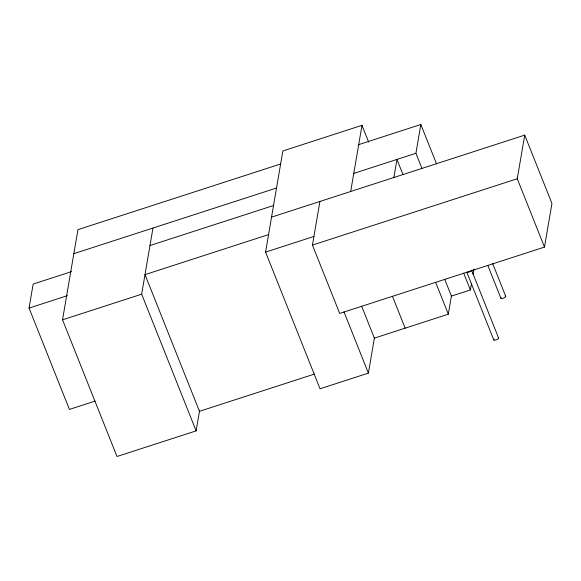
<?xml version="1.0" encoding="UTF-8"?>
<svg xmlns="http://www.w3.org/2000/svg" width="581" height="581" viewBox="0 0 581 581"><rect width="100%" height="100%" fill="white"/><g stroke="black" fill="none" stroke-linecap="round" stroke-linejoin="round"><path stroke-width="0.87" d="M95.03 401.115L69.429 409.409L29.05 308.083L33.161 284.051L71.557 271.618M199.646 410.309L196.131 430.87L116.999 456.499L62.53 319.826L77.948 229.64L280.63 163.987M196.131 430.87L141.662 294.197L152.97 228.035M361.672 306.274L374.375 338.135L368.39 373.118L320.037 388.776L265.568 252.103L282.86 150.966L361.992 125.336L368.674 142.105M271.552 217.127L524.716 135.126L551.95 203.459L544.491 247.085L339.682 313.42L312.447 245.08L319.906 201.462M350.684 191.498L361.992 125.336M393.86 177.51L396.954 159.426L402.967 174.518M421.929 168.374L415.916 153.282L420.84 124.501L358.695 144.625M374.186 338.193L448.329 314.183L451.415 296.092L444.734 279.323M451.393 296.099L470.385 289.955L471.423 283.848M473.065 274.254L473.958 269.018M544.491 247.085L517.264 178.745L524.716 135.126M73.838 253.665L276.527 188.019M353.771 173.407L415.916 153.282M149.978 245.538L273.535 205.521M29.05 308.083L67.447 295.649M268.56 234.615L145.01 274.631L199.472 411.304L314.444 374.07M265.568 252.103L313.929 236.445M62.53 319.826L141.662 294.197M312.447 245.08L517.264 178.745M492.688 263.629L505.724 296.325M487.902 265.604L500.895 298.242M420.84 124.501L436.542 163.907M471.561 270.194L498.6 338.011M493.77 339.929L466.768 272.126A2.6 0.857 -21.7 0 0 469.07 272.01A2.6 0.857 -21.7 0 0 471.46 270.528M463.696 273.186L470.385 289.955M435.627 282.322L448.329 314.183M392.451 296.303L405.146 328.163M344.003 311.903L368.39 373.118M498.295 337.779A2.6 0.857 -21.7 0 1 497.663 339.181A2.6 0.857 -21.7 0 1 494.46 340.219A2.6 0.857 -21.7 0 1 494.257 339.086M505.143 296.049A2.6 0.857 -21.7 0 1 505.136 297.247A2.6 0.857 -21.7 0 1 501.955 298.518A2.6 0.857 -21.7 0 1 501.127 297.639"/></g></svg>
